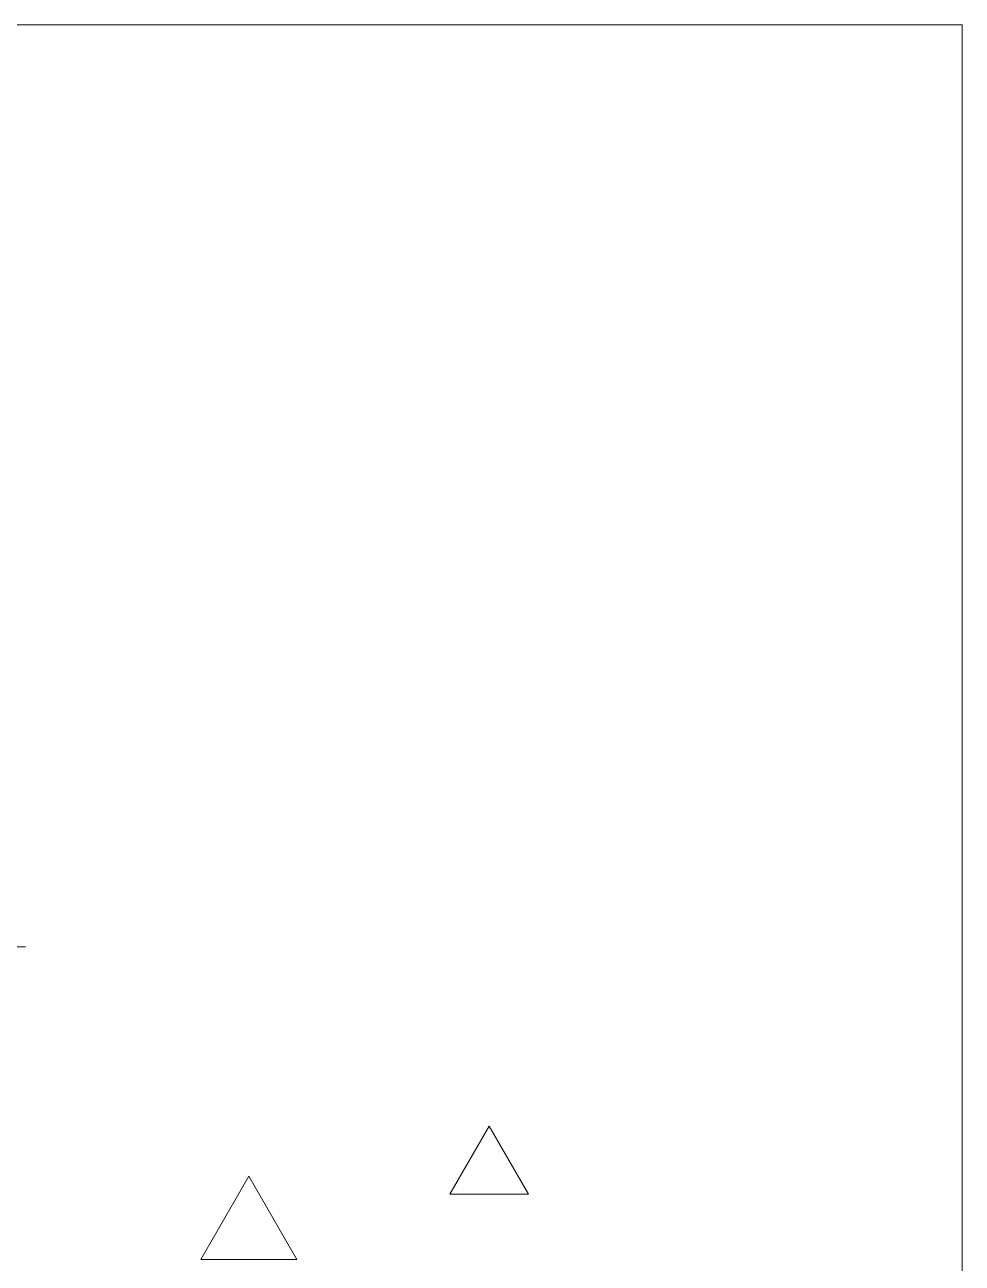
# Model space of a CAD drawing. Header units: inches. Extents: x 209270 to 234360, y -180214 to -150194.
# Drawn here: x 229205 to 234360, y -157002 to -150194 of the extents above; entities that cross this region are included whole.
import ezdxf

# ---------------------------------------------------------------- set-up
doc = ezdxf.new("R2010")
doc.units = ezdxf.units.IN
doc.header["$LTSCALE"] = 10
doc.header["$MEASUREMENT"] = 0
doc.linetypes.add('CENTER', pattern=[2, 1.25, -0.25, 0.25, -0.25])
doc.layers.get('0').update_dxf_attribs({"color": 1})
for name, color, linetype, lineweight in [('AM_VIEWS', 1, 'Continuous', 0), ('CEN', 1, 'CENTER', 9), ('REV-C', 1, 'Continuous', 18), ('REV-F', 1, 'Continuous', 9)]:
    doc.layers.add(name, color=color, linetype=linetype, lineweight=lineweight)

# ---------------------------------------------------------------- blocks, each defined once
blk = doc.blocks.new('A$Ca106b763')
at = {"layer": 'REV-C'}
blk.add_lwpolyline([(0, 373.2), (-215.5, 0), (215.5, 0)], close=True, dxfattribs=at)
blk = doc.blocks.new('A$Cdd6af47b')
at = {"layer": 'REV-F'}
blk.add_lwpolyline([(-263.9, 457), (-527.7, 0), (0, 0)], close=True, dxfattribs=at)
blk = doc.blocks.new('OVERLAY_DRAWING')
at = {"layer": 'AM_VIEWS'}
blk.add_lwpolyline([(209270.3, -150194), (234359.8, -150194), (234359.8, -180214.3), (209270.3, -180214.3)], close=True, dxfattribs=at)
at = {"layer": 'CEN'}
blk.add_line((228712.2, -155263.7), (229208.3, -155263.7), dxfattribs=at)
at = {"layer": 'REV-C'}
blk.add_blockref('A$Ca106b763', (231758.6, -156622.9, 0), dxfattribs=at)
at = {"layer": 'REV-F'}
blk.add_blockref('A$Cdd6af47b', (230700.1, -156981.4, 0), dxfattribs=at)

msp = doc.modelspace()

# ---------------------------------------------------------------- block references
msp.add_blockref('OVERLAY_DRAWING', (0, 0))

doc.saveas('drawing.dxf')
